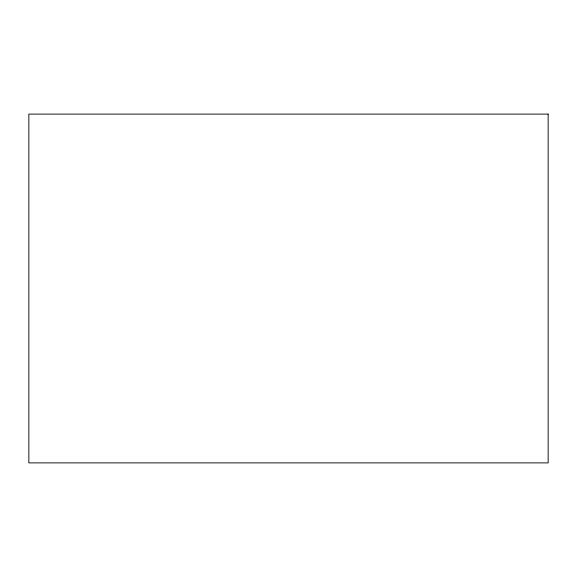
<?xml version="1.0" encoding="UTF-8"?>
<svg xmlns="http://www.w3.org/2000/svg" width="577" height="577" viewBox="0 0 577 577"><rect width="100%" height="100%" fill="white"/><g stroke="black" fill="none" stroke-linecap="round" stroke-linejoin="round"><path stroke-width="0.87" d="M548.15 114.109L28.85 114.109L28.85 462.891L548.15 462.891L548.15 114.109"/></g></svg>
